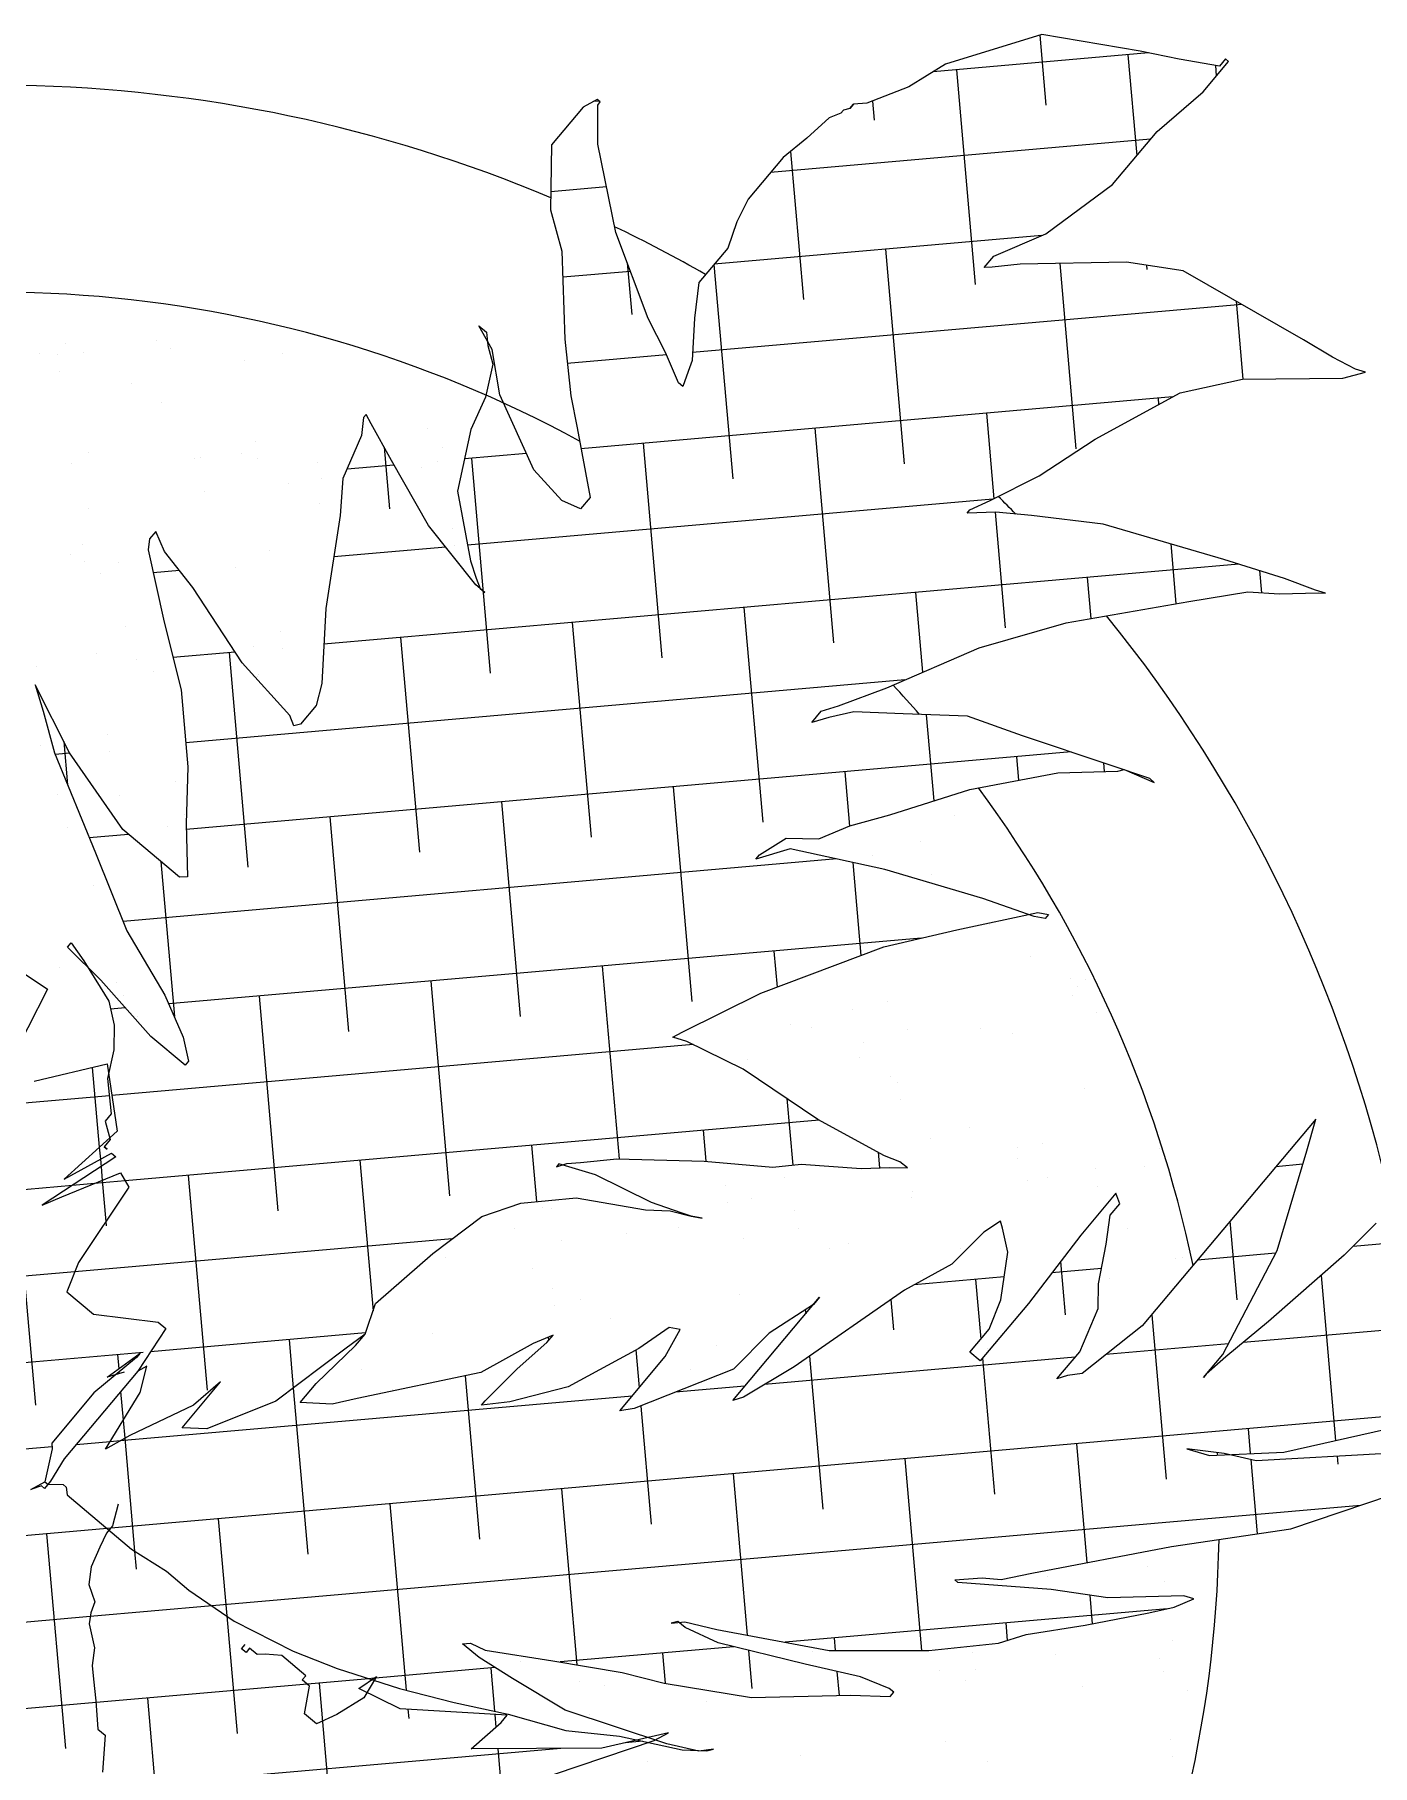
# Model space of a CAD drawing. Header units: millimetres. Extents: x 17881 to 17967.7, y 16873.1 to 16901.1.
# Drawn here: x 17964.9573 to 17965.1087, y 16880.1379 to 16880.3337 of the extents above; entities that cross this region are included whole.
import ezdxf

# ---------------------------------------------------------------- set-up
doc = ezdxf.new("R2010")
doc.units = ezdxf.units.MM
doc.layers.add('A-FURN', color=9, linetype='Continuous', lineweight=18)

msp = doc.modelspace()

# ---------------------------------------------------------------- linework, layer by layer
at = {"layer": 'A-FURN', "color": 252}
for p, q in [((17965.07126433332, 16880.33367910984), (17965.0603741086, 16880.33033219764)), ((17965.07103703899, 16880.33360925506), (17965.07172950592, 16880.32569432181)), ((17965.08238578727, 16880.33179779382), (17965.07126433332, 16880.33367910984)), ((17965.0833388691, 16880.33160363118), (17965.05897023199, 16880.32947165169)), ((17965.08682279762, 16880.33089388232), (17965.08238578727, 16880.33179779382)), ((17965.0603741086, 16880.33033219764), (17965.05621381423, 16880.32778202734)), ((17965.06159172337, 16880.32970100247), (17965.0637161446, 16880.3054187567)), ((17965.08101751998, 16880.33140053945), (17965.0820146016, 16880.32000384446)), ((17965.09135896224, 16880.33010813921), (17965.08682279762, 16880.33089388232)), ((17965.08951632741, 16880.32722418161), (17965.0923918038, 16880.330651066)), ((17965.09091104579, 16880.33018572618), (17965.0910139923, 16880.32900904218)), ((17965.09205304282, 16880.33093531824), (17965.09135896224, 16880.33010813921)), ((17965.0923918038, 16880.330651066), (17965.09205304282, 16880.33093531824)), ((17965.05621381423, 16880.32778202734), (17965.05147515213, 16880.32591852985)), ((17965.02095714209, 16880.32635496748), (17965.01935830256, 16880.32548149309)), ((17965.0211827349, 16880.32616567408), (17965.02050156891, 16880.32610607977)), ((17965.02129590316, 16880.32607071535), (17965.02095714209, 16880.32635496748)), ((17965.02099844001, 16880.32571620998), (17965.02129590316, 16880.32607071535)), ((17965.02101899086, 16880.32126886543), (17965.02099844001, 16880.32571620998)), ((17965.04993416904, 16880.32580198135), (17965.04953755158, 16880.32532930754)), ((17965.04993416904, 16880.32580198135), (17965.04953755158, 16880.32532930754)), ((17965.04953755158, 16880.32532930754), (17965.04993416904, 16880.32580198135)), ((17965.05147515213, 16880.32591852985), (17965.04993416904, 16880.32580198135)), ((17965.05211344287, 16880.32616954019), (17965.05230370931, 16880.32399478482)), ((17965.08430663296, 16880.32273540114), (17965.08951632741, 16880.32722418161)), ((17965.01935830256, 16880.32548149309), (17965.01578874571, 16880.32122742957)), ((17965.04720333367, 16880.32426741151), (17965.04468317679, 16880.32195195827)), ((17965.04850471008, 16880.32478638069), (17965.04720333367, 16880.32426741151)), ((17965.04880217317, 16880.32514088611), (17965.04850471008, 16880.32478638069)), ((17965.04953755158, 16880.32532930754), (17965.04880217317, 16880.32514088611)), ((17965.08355107298, 16880.3218349532), (17965.04056330336, 16880.31807401069)), ((17965.04468317679, 16880.32195195827), (17965.04199363925, 16880.3197786312)), ((17965.07924976073, 16880.31670881123), (17965.08430663296, 16880.32273540114)), ((17965.01578874571, 16880.32122742957), (17965.01567702525, 16880.31387054985)), ((17965.0230513607, 16880.31130742074), (17965.02101899086, 16880.32126886543)), ((17965.04199363925, 16880.3197786312), (17965.03802746499, 16880.31505189392)), ((17965.04282645425, 16880.32045160168), (17965.04429034799, 16880.30371921972)), ((17965.022002129, 16880.31645011835), (17965.01570783565, 16880.31589943904)), ((17965.07170584842, 16880.31115813479), (17965.07924976073, 16880.31670881123)), ((17965.01567702525, 16880.31387054985), (17965.01694109602, 16880.30918524853)), ((17965.03802746499, 16880.31505189392), (17965.03675082807, 16880.31249848397)), ((17965.03675082807, 16880.31249848397), (17965.03571379776, 16880.30954265339)), ((17965.02672386799, 16880.30158069305), (17965.0230513607, 16880.31130742074)), ((17965.07127744636, 16880.3109739066), (17965.03419228827, 16880.30772937568)), ((17965.06583519038, 16880.3086335421), (17965.07170584842, 16880.31115813479)), ((17965.01694109602, 16880.30918524853), (17965.0172631023, 16880.29924938136)), ((17965.03571379776, 16880.30954265339), (17965.03244170396, 16880.30564309523)), ((17965.05357836204, 16880.30942543736), (17965.05570278328, 16880.2851431916)), ((17965.06474449248, 16880.30733368932), (17965.06583519038, 16880.3086335421)), ((17965.02471536912, 16880.30690025269), (17965.01703692052, 16880.30622847548)), ((17965.02435376812, 16880.30785796202), (17965.02486455137, 16880.30201968274)), ((17965.03415604075, 16880.30768617726), (17965.03627698666, 16880.28344365461)), ((17965.06564925142, 16880.30737998478), (17965.06474449248, 16880.30733368932)), ((17965.06883037198, 16880.30773125034), (17965.06564925142, 16880.30737998478)), ((17965.08083184546, 16880.30793067067), (17965.06883037198, 16880.30773125034)), ((17965.07329458124, 16880.30780542907), (17965.07512857989, 16880.28684272858)), ((17965.08724775423, 16880.30697722394), (17965.08083184546, 16880.30793067067)), ((17965.08310036131, 16880.30759355412), (17965.08314194121, 16880.30711829369)), ((17965.10088916878, 16880.29915542959), (17965.08724775423, 16880.30697722394)), ((17965.03244170396, 16880.30564309523), (17965.03195411319, 16880.30162212897)), ((17965.09389552116, 16880.30316548832), (17965.03172947017, 16880.2977266636)), ((17965.09324223852, 16880.30354007135), (17965.09401627773, 16880.29469276264)), ((17965.009062415, 16880.29807579633), (17965.00755454881, 16880.30075061455)), ((17965.00755454881, 16880.30075061455), (17965.00840145141, 16880.30003998413)), ((17965.02868201939, 16880.29772257071), (17965.02672386799, 16880.30158069305)), ((17965.03195411319, 16880.30162212897), (17965.03167720095, 16880.296820279)), ((17964.9607903098, 16880.29872169596), (17964.9607903098, 16880.29872169596)), ((17964.97109574363, 16880.29910343637), (17964.97109574363, 16880.29910343637)), ((17964.97263502552, 16880.2982045445), (17964.97263502552, 16880.2982045445)), ((17965.00840145141, 16880.30003998413), (17965.00855427348, 16880.29850217463)), ((17965.00855427348, 16880.29850217463), (17965.00911608274, 16880.29641981849)), ((17965.0172631023, 16880.29924938136), (17965.01794461668, 16880.29283784907)), ((17965.10416525497, 16880.29721195976), (17965.10088916878, 16880.29915542959)), ((17964.95785457829, 16880.29757344867), (17964.95785457829, 16880.29757344867)), ((17964.95985764886, 16880.29750696092), (17964.95985764886, 16880.29750696092)), ((17964.96279624827, 16880.2976851223), (17964.96279624827, 16880.2976851223)), ((17964.98101877315, 16880.29680451235), (17964.98101877315, 16880.29680451235)), ((17964.98529796173, 16880.29765166876), (17964.98529796173, 16880.29765166876)), ((17965.00911608274, 16880.29641981849), (17965.00828973095, 16880.2926831043)), ((17965.00992986844, 16880.29291782136), (17965.009062415, 16880.29807579633)), ((17965.02878898919, 16880.29746940485), (17965.01755676046, 16880.29648671217)), ((17965.03013202912, 16880.29429082671), (17965.02868201939, 16880.29772257071)), ((17965.03167720095, 16880.296820279), (17965.03122272713, 16880.2955906794)), ((17965.10676381914, 16880.29583699445), (17965.10416525497, 16880.29721195976)), ((17964.96011217494, 16880.29557364344), (17964.96011217494, 16880.29557364344)), ((17965.03064017064, 16880.29386444842), (17965.03013202912, 16880.29429082671)), ((17965.03122272713, 16880.2955906794), (17965.03064017064, 16880.29386444842)), ((17965.08691278927, 16880.29316251651), (17965.09396911082, 16880.29469222659)), ((17965.09396911082, 16880.29469222659), (17965.10533436017, 16880.29482139378)), ((17965.10533436017, 16880.29482139378), (17965.10790818484, 16880.29548086923)), ((17965.10790818484, 16880.29548086923), (17965.10676381914, 16880.29583699445)), ((17964.96819057995, 16880.294248554), (17964.96819057995, 16880.294248554)), ((17965.00828973095, 16880.2926831043), (17965.00665777453, 16880.2890182632)), ((17965.01378831474, 16880.28444465094), (17965.00992986844, 16880.29291782136)), ((17965.01794461668, 16880.29283784907), (17965.01865924812, 16880.28921768354)), ((17965.08605150678, 16880.29269198257), (17965.01910398552, 16880.28683483341)), ((17965.07731975221, 16880.2879216697), (17965.08691278927, 16880.29316251651)), ((17965.08441659395, 16880.29254894623), (17965.08447922942, 16880.29183301947)), ((17964.97164426793, 16880.29204831211), (17964.97164426793, 16880.29204831211)), ((17964.99450347909, 16880.29035665238), (17964.99425968375, 16880.28834616912)), ((17964.99480094221, 16880.29071115758), (17964.99450347909, 16880.29035665238)), ((17964.99535038159, 16880.28964602184), (17964.99480094221, 16880.29071115758)), ((17965.06499079733, 16880.29084940924), (17965.06583636086, 16880.28118457394)), ((17964.99764729403, 16880.28550364732), (17964.99535038159, 16880.28964602184)), ((17965.00168270845, 16880.2891451754), (17965.00168270845, 16880.2891451754)), ((17965.00665777453, 16880.2890182632), (17965.00513315368, 16880.28204146627)), ((17965.01865924812, 16880.28921768354), (17965.02012980865, 16880.28133859493)), ((17965.04556500072, 16880.28914987226), (17965.04768942195, 16880.26486762649)), ((17964.98222013623, 16880.28767925385), (17964.98222013623, 16880.28767925385)), ((17964.99425968375, 16880.28834616912), (17964.99217325346, 16880.28345172836)), ((17964.99681674088, 16880.28700151121), (17964.99742539343, 16880.28004458065)), ((17965.00338126051, 16880.28697680528), (17965.00338126051, 16880.28697680528)), ((17965.02613920411, 16880.28745033528), (17965.02826362534, 16880.26316808951)), ((17965.07096569215, 16880.28378901444), (17965.07731975221, 16880.2879216697)), ((17964.96148661574, 16880.28513372905), (17964.96148661574, 16880.28513372905)), ((17964.9633508202, 16880.28637565737), (17964.9633508202, 16880.28637565737)), ((17964.97531765305, 16880.28571325038), (17964.97531765305, 16880.28571325038)), ((17964.97601375641, 16880.28582278163), (17964.97601375641, 16880.28582278163)), ((17964.98065674891, 16880.28630672849), (17964.98065674891, 16880.28630672849)), ((17964.9824746623, 16880.28574593637), (17964.9824746623, 16880.28574593637)), ((17964.98926113583, 16880.28524438856), (17964.98926113583, 16880.28524438856)), ((17964.99794493046, 16880.28498365596), (17964.99262799639, 16880.2845184845)), ((17965.00186105977, 16880.27814190811), (17964.99764729403, 16880.28550364732)), ((17965.00110585154, 16880.2847272371), (17965.00110585154, 16880.2847272371)), ((17965.00285546107, 16880.28542567929), (17965.00285546107, 16880.28542567929)), ((17965.01294525532, 16880.28629601433), (17965.00592874238, 16880.28568214899)), ((17965.0067134075, 16880.2857507983), (17965.00883782873, 16880.26146855253)), ((17964.9860510806, 16880.28287016019), (17964.9860510806, 16880.28287016019)), ((17964.989731571, 16880.28352374198), (17964.989731571, 16880.28352374198)), ((17964.99217325346, 16880.28345172836), (17964.99185504323, 16880.27928863593)), ((17965.01694868814, 16880.28098732933), (17965.01378831474, 16880.28444465094)), ((17965.06543379526, 16880.28098016948), (17965.07096569215, 16880.28378901444)), ((17964.97649040567, 16880.28199375427), (17964.97649040567, 16880.28199375427)), ((17964.98950476857, 16880.2806699183), (17964.98950476857, 16880.2806699183)), ((17965.00513315368, 16880.28204146627), (17965.00660371421, 16880.27416237766)), ((17965.06572112214, 16880.28112606097), (17965.00627470436, 16880.27592517333)), ((17965.0190391107, 16880.2800387422), (17965.01694868814, 16880.28098732933)), ((17965.02012980865, 16880.28133859493), (17965.0190391107, 16880.2800387422)), ((17965.06309957728, 16880.27991827351), (17965.06543379526, 16880.28098016948)), ((17964.9633665156, 16880.28009181696), (17964.9633665156, 16880.28009181696)), ((17964.99185504323, 16880.27928863593), (17964.99023944892, 16880.26876354649)), ((17965.06280211424, 16880.27956376814), (17965.06309957728, 16880.27991827351)), ((17965.06605346092, 16880.27965473918), (17965.06280211424, 16880.27956376814)), ((17965.06597040736, 16880.27965241539), (17965.06711521856, 16880.26656716348)), ((17965.07008148402, 16880.27929537437), (17965.06605346092, 16880.27965473918)), ((17965.07820775646, 16880.27831635012), (17965.07008148402, 16880.27929537437)), ((17964.97098773022, 16880.27746691458), (17964.97029364969, 16880.27663973561)), ((17964.97198745488, 16880.27521847477), (17964.97098773022, 16880.27746691458)), ((17965.00720682138, 16880.27144126413), (17965.00186105977, 16880.27814190811)), ((17965.00458262359, 16880.27785154678), (17965.00458262359, 16880.27785154678)), ((17965.09186991812, 16880.27430314289), (17965.07820775646, 16880.27831635012)), ((17964.96132688916, 16880.27488062977), (17964.96132688916, 16880.27488062977)), ((17964.96268797882, 16880.27600847055), (17964.96268797882, 16880.27600847055)), ((17964.97029364969, 16880.27663973561), (17964.97010771073, 16880.27538617829)), ((17964.97010771073, 16880.27538617829), (17964.97191703234, 16880.26722283756)), ((17964.97518912625, 16880.27112239572), (17964.97198745488, 16880.27521847477)), ((17964.9838491031, 16880.27530602198), (17964.9838491031, 16880.27530602198)), ((17965.00380214705, 16880.27570885259), (17964.99113544193, 16880.27460065949)), ((17965.00483714966, 16880.2759182293), (17965.00483714966, 16880.2759182293)), ((17965.0858584022, 16880.27606900248), (17965.08644884065, 16880.26932026015)), ((17964.96294250489, 16880.27407515307), (17964.96294250489, 16880.27407515307)), ((17964.9667295511, 16880.2739938945), (17964.9667295511, 16880.2739938945)), ((17964.9736650751, 16880.27307220045), (17964.97067849317, 16880.27281090838)), ((17964.97997693051, 16880.27341550142), (17964.97997693051, 16880.27341550142)), ((17965.09356699237, 16880.27377501552), (17964.99001619285, 16880.26471549447)), ((17965.00660371421, 16880.27416237766), (17965.00726467789, 16880.27219818998)), ((17965.09873611207, 16880.27216639198), (17965.09186991812, 16880.27430314289)), ((17965.09591013882, 16880.2730458313), (17965.09612856746, 16880.27054918061)), ((17964.96478057712, 16880.27268038787), (17964.96478057712, 16880.27268038787)), ((17964.98075793606, 16880.26262364773), (17964.97518912625, 16880.27112239572)), ((17965.00822310447, 16880.2705885076), (17965.00720682138, 16880.27144126413)), ((17965.00726467789, 16880.27219818998), (17965.00771496295, 16880.27101488589)), ((17965.00771496295, 16880.27101488589), (17965.00822310447, 16880.2705885076)), ((17965.07640323263, 16880.27227338112), (17965.0768100631, 16880.26762328757)), ((17965.10223943525, 16880.27083772198), (17965.09873611207, 16880.27216639198)), ((17965.10338380089, 16880.27048159692), (17965.10223943525, 16880.27083772198)), ((17965.0375516394, 16880.26887430716), (17965.03967606063, 16880.24459206139)), ((17965.05697743601, 16880.27057384414), (17965.05776664797, 16880.26155311027)), ((17965.07401833747, 16880.26713178523), (17965.08790374379, 16880.26957640578)), ((17965.08790374379, 16880.26957640578), (17965.09456344798, 16880.27063344214)), ((17965.09456344798, 16880.27063344214), (17965.09815355574, 16880.27044016106)), ((17965.09815355574, 16880.27044016106), (17965.10257819633, 16880.27055346985)), ((17965.10257819633, 16880.27055346985), (17965.10338380089, 16880.27048159692)), ((17964.97191703234, 16880.26722283756), (17964.97385443657, 16880.25955612815)), ((17964.99023944892, 16880.26876354649), (17964.98977240901, 16880.26029523557)), ((17965.01812584279, 16880.26717477017), (17965.02025026402, 16880.24289252441)), ((17965.06416095446, 16880.26432779988), (17965.07401833747, 16880.26713178523)), ((17964.96758842502, 16880.26670163097), (17964.96758842502, 16880.26670163097)), ((17964.98505046618, 16880.26618076348), (17964.98505046618, 16880.26618076348)), ((17964.99870004618, 16880.26547523319), (17965.0008244674, 16880.24119298743)), ((17964.96431694569, 16880.26363523868), (17964.96431694569, 16880.26363523868)), ((17964.96876117764, 16880.26298213486), (17964.96876117764, 16880.26298213486)), ((17964.9799635406, 16880.26383600136), (17964.97292843465, 16880.26322050934)), ((17964.97927424956, 16880.26377569621), (17964.98139867079, 16880.23949345044)), ((17964.98200234297, 16880.26451212257), (17964.98200234297, 16880.26451212257)), ((17964.98530499225, 16880.264247446), (17964.98530499225, 16880.264247446)), ((17965.0537210148, 16880.25979758349), (17965.06416095446, 16880.26432779988)), ((17964.95744534578, 16880.26216500737), (17964.95744534578, 16880.26216500737)), ((17964.9706927252, 16880.26158661429), (17964.9706927252, 16880.26158661429)), ((17964.98616155418, 16880.2566799296), (17964.98075793606, 16880.26262364773)), ((17964.98253744091, 16880.26106946283), (17964.98253744091, 16880.26106946283)), ((17964.98264107778, 16880.26130199407), (17964.98264107778, 16880.26130199407)), ((17964.95731679843, 16880.26014245088), (17964.95825866669, 16880.25713708512)), ((17964.96123310117, 16880.25242620635), (17964.95731679843, 16880.26014245088)), ((17964.97385443657, 16880.25955612815), (17964.97463091667, 16880.25084986058)), ((17965.05575343594, 16880.26067951459), (17964.97438911483, 16880.25356105888)), ((17964.98977240901, 16880.26029523557), (17964.98913199628, 16880.25781207871)), ((17965.04824697424, 16880.25774566452), (17965.0537210148, 16880.25979758349)), ((17964.95825866669, 16880.25713708512), (17964.95952273761, 16880.25245178387)), ((17964.98913199628, 16880.25781207871), (17964.98734721775, 16880.25568504694)), ((17965.04521867579, 16880.25585658953), (17965.0463093738, 16880.25715644221)), ((17965.0463093738, 16880.25715644221), (17965.04824697424, 16880.25774566452)), ((17965.04999863583, 16880.25708132952), (17965.0471562764, 16880.25644581179)), ((17965.055567642, 16880.2568385132), (17965.04999863583, 16880.25708132952)), ((17964.98661183935, 16880.25549662541), (17964.98616155418, 16880.2566799296)), ((17964.98734721775, 16880.25568504694), (17964.98661183935, 16880.25549662541)), ((17965.0471562764, 16880.25644581179), (17965.04521867579, 16880.25585658953)), ((17965.06284701185, 16880.25657011937), (17965.055567642, 16880.2568385132)), ((17965.058187573, 16880.2567419151), (17965.05904027131, 16880.24699552873)), ((17965.06907698166, 16880.25436311543), (17965.06284701185, 16880.25657011937)), ((17964.95791688633, 16880.25331246364), (17964.95791688633, 16880.25331246364)), ((17964.9605801622, 16880.25371268421), (17964.96100873224, 16880.24881410622)), ((17964.96551830877, 16880.25450998018), (17964.96551830877, 16880.25450998018)), ((17965.07900858338, 16880.25106377828), (17965.06907698166, 16880.25436311543)), ((17964.95952273761, 16880.25245178387), (17964.96415367148, 16880.24111537369)), ((17964.96124365634, 16880.25241098029), (17964.95959821275, 16880.25226702262)), ((17964.96723982643, 16880.24376137464), (17964.96123310117, 16880.25242620635)), ((17964.96577283484, 16880.25257666269), (17964.96577283484, 16880.25257666269)), ((17965.0745695112, 16880.25253846445), (17964.97442548789, 16880.24377699769)), ((17965.0683898713, 16880.25199781602), (17965.06862217993, 16880.24934251626)), ((17965.07823638918, 16880.25132030579), (17965.07832413043, 16880.2503174187)), ((17964.9732532356, 16880.2492405757), (17964.9732532356, 16880.2492405757)), ((17964.97463091667, 16880.25084986058), (17964.97440767207, 16880.24439203276)), ((17965.04896407469, 16880.25029827904), (17965.04950240794, 16880.24414510179)), ((17965.06311535044, 16880.2482902301), (17965.0730842577, 16880.25019516345)), ((17965.0730842577, 16880.25019516345), (17965.07985548598, 16880.25035314786)), ((17965.08348689165, 16880.24952110939), (17965.07900858338, 16880.25106377828)), ((17965.07985548598, 16880.25035314786), (17965.08059086442, 16880.25054156945)), ((17965.08059086442, 16880.25054156945), (17965.08399503316, 16880.24909473109)), ((17965.08399503316, 16880.24909473109), (17965.08348689165, 16880.24952110939)), ((17964.959859197, 16880.24769001156), (17964.959859197, 16880.24769001156)), ((17964.96692936732, 16880.24757088002), (17964.96692936732, 16880.24757088002)), ((17965.02953827808, 16880.24859874205), (17965.03166269931, 16880.22431649629)), ((17965.05406357189, 16880.24541437181), (17965.06311535044, 16880.2482902301)), ((17964.97427311495, 16880.24550050316), (17964.97427311495, 16880.24550050316)), ((17965.01011248146, 16880.24689920507), (17965.01223690269, 16880.2226169593)), ((17965.04955214672, 16880.2441656741), (17965.05406357189, 16880.24541437181)), ((17965.06142623449, 16880.24539085944), (17965.06142623449, 16880.24539085944)), ((17964.96103194961, 16880.24397051545), (17964.96103194961, 16880.24397051545)), ((17964.973676286, 16880.23836058329), (17964.96723982643, 16880.24376137464)), ((17964.97232369901, 16880.24413431173), (17964.97232369901, 16880.24413431173)), ((17964.97440767207, 16880.24439203276), (17964.97458104494, 16880.23840687876)), ((17964.99068668485, 16880.24519966809), (17964.99281110608, 16880.22091742232)), ((17965.0460157067, 16880.24270297734), (17965.04955214672, 16880.2441656741)), ((17964.96790144165, 16880.24320621761), (17964.96345835229, 16880.24281749766)), ((17965.04277672974, 16880.24159478584), (17965.03890152871, 16880.24041634127)), ((17965.03929814613, 16880.24088901503), (17965.04232644457, 16880.24277809003)), ((17965.04232644457, 16880.24277809003), (17965.0460157067, 16880.24270297734)), ((17965.0535015663, 16880.23924079623), (17965.04277672974, 16880.24159478584)), ((17965.05759019058, 16880.24240609222), (17965.05759019058, 16880.24240609222)), ((17964.96415367148, 16880.24111537369), (17964.96771465478, 16880.23228769797)), ((17965.04807050194, 16880.24043285814), (17964.9672802345, 16880.23336462561)), ((17964.97155479961, 16880.24014070872), (17964.97308903172, 16880.22260435554)), ((17965.03890152871, 16880.24041634127), (17965.03929814613, 16880.24088901503)), ((17965.049861581, 16880.24003973499), (17965.05078249778, 16880.22951360807)), ((17965.0520987515, 16880.24079315327), (17965.0520987515, 16880.24079315327)), ((17964.97458104494, 16880.23840687876), (17964.973676286, 16880.23836058329)), ((17965.06460646177, 16880.23596379688), (17965.0535015663, 16880.23924079623)), ((17965.05876294319, 16880.23868659611), (17965.05876294319, 16880.23868659611)), ((17964.96396903028, 16880.23741168857), (17964.96396903028, 16880.23741168857)), ((17965.07039851629, 16880.23392287661), (17965.06460646177, 16880.23596379688)), ((17965.06163183102, 16880.23241874399), (17965.07079513367, 16880.23439555032)), ((17965.07164203626, 16880.2336849199), (17965.07039851629, 16880.23392287661)), ((17965.07079513367, 16880.23439555032), (17965.07203865372, 16880.23415759372)), ((17965.07203865372, 16880.23415759372), (17965.07164203626, 16880.2336849199)), ((17964.96771465478, 16880.23228769797), (17964.97202757485, 16880.2250441271)), ((17965.05337328742, 16880.23048823313), (17965.06163183102, 16880.23241874399)), ((17965.06538940859, 16880.23298357923), (17965.06538940859, 16880.23298357923)), ((17964.9609970942, 16880.23047373566), (17964.96139371157, 16880.23094640936)), ((17964.96476476348, 16880.22670820425), (17964.9609970942, 16880.23047373566)), ((17964.96139371157, 16880.23094640936), (17964.96286027983, 16880.22891034864)), ((17965.05762099894, 16880.23148117493), (17964.9724682312, 16880.22403127309)), ((17965.03945476426, 16880.22525224593), (17965.05337328742, 16880.23048823313)), ((17965.04095071337, 16880.23002271393), (17965.04130711041, 16880.2259490771)), ((17964.95539497097, 16880.2279251852), (17964.95874128338, 16880.22572142096)), ((17964.96006567652, 16880.22820295579), (17964.96006567652, 16880.22820295579)), ((17964.96286027983, 16880.22891034864), (17964.96470690714, 16880.22595127837)), ((17965.02152491675, 16880.22832317695), (17965.02343381848, 16880.20650433039)), ((17965.06995925216, 16880.22941475946), (17965.06995925216, 16880.22941475946)), ((17964.96470690714, 16880.22595127837), (17964.96566533372, 16880.22434159598)), ((17964.97040798821, 16880.22036206559), (17964.96476476348, 16880.22670820425)), ((17964.96654388692, 16880.22648888375), (17964.96654388692, 16880.22648888375)), ((17965.00209912014, 16880.22662363996), (17965.00422354137, 16880.2023413942)), ((17965.07450041563, 16880.22686993518), (17965.07450041563, 16880.22686993518)), ((17965.07535358384, 16880.22597819117), (17965.07535358384, 16880.22597819117)), ((17965.07622601795, 16880.22682639783), (17965.07622601795, 16880.22682639783)), ((17964.95874128338, 16880.22572142096), (17964.95428751828, 16880.21697371747)), ((17964.96566533372, 16880.22434159598), (17964.96626844096, 16880.22162048241)), ((17964.96734776117, 16880.22502992571), (17964.96734776117, 16880.22502992571)), ((17964.97202757485, 16880.2250441271), (17964.97409725029, 16880.22028695285)), ((17964.98267332353, 16880.22492410298), (17964.98479774476, 16880.20064185722)), ((17965.03055580778, 16880.22083857815), (17965.03945476426, 16880.22525224593)), ((17965.05376689514, 16880.22432441039), (17965.05376689514, 16880.22432441039)), ((17965.0747549417, 16880.22493661771), (17965.0747549417, 16880.22493661771)), ((17964.96752942167, 16880.22359918325), (17964.96586221082, 16880.2234533212)), ((17964.96891369618, 16880.2225661456), (17964.96891369618, 16880.2225661456)), ((17965.04986096255, 16880.22339447281), (17965.04986096255, 16880.22339447281)), ((17965.07739877057, 16880.22310690172), (17965.07739877057, 16880.22310690172)), ((17964.96626844096, 16880.22162048241), (17964.96623532406, 16880.2188291157)), ((17964.97430374005, 16880.21709316556), (17964.97040798821, 16880.22036206559)), ((17964.97409725029, 16880.22028695285), (17964.97470035742, 16880.21756583927)), ((17965.02952296628, 16880.22029565131), (17965.03055580778, 16880.22083857815)), ((17965.03110524727, 16880.21977344242), (17965.02952296628, 16880.22029565131)), ((17965.04285782386, 16880.22173308517), (17965.04285782386, 16880.22173308517)), ((17965.04523506071, 16880.22142522903), (17965.04523506071, 16880.22142522903)), ((17965.05610520327, 16880.2211546921), (17965.05610520327, 16880.2211546921)), ((17965.0642748805, 16880.22120496441), (17965.0642748805, 16880.22120496441)), ((17965.06794991899, 16880.22063754064), (17965.06794991899, 16880.22063754064)), ((17964.96623532406, 16880.2188291157), (17964.96553705484, 16880.21558903288)), ((17965.03179699725, 16880.21943462413), (17964.96601473913, 16880.21367942228)), ((17965.03744674123, 16880.21666738646), (17965.03110524727, 16880.21977344242)), ((17965.0506293924, 16880.21798866074), (17965.0506293924, 16880.21798866074)), ((17965.05103371516, 16880.2196749767), (17965.05103371516, 16880.2196749767)), ((17964.95722484343, 16880.21531449992), (17964.96548338715, 16880.21724501068)), ((17964.96380499547, 16880.21685267131), (17964.96459511916, 16880.20782151624)), ((17964.96548338715, 16880.21724501068), (17964.9666151867, 16880.2096501743)), ((17964.97470035742, 16880.21756583927), (17964.97430374005, 16880.21709316556)), ((17965.04593232549, 16880.21095676543), (17965.03744674123, 16880.21666738646)), ((17965.0379098251, 16880.21777303939), (17965.0379098251, 16880.21777303939)), ((17964.96553705484, 16880.21558903288), (17964.96595422306, 16880.21161436204)), ((17965.05408308037, 16880.21578841884), (17965.05408308037, 16880.21578841884)), ((17965.05496825821, 16880.21519915188), (17965.05496825821, 16880.21519915188)), ((17965.07612938251, 16880.21449670331), (17965.07612938251, 16880.21449670331)), ((17964.96574000408, 16880.21365538608), (17964.90611969552, 16880.20843928496)), ((17965.04241146643, 16880.21332623007), (17965.04306855617, 16880.20581565997)), ((17965.05522278429, 16880.2132658344), (17965.05522278429, 16880.2132658344)), ((17964.96595422306, 16880.21161436204), (17964.96526014258, 16880.21078718302)), ((17964.96526014258, 16880.21078718302), (17964.96582195185, 16880.20870482688)), ((17965.04604730709, 16880.21089412127), (17964.96750785113, 16880.20402280924)), ((17965.05345948301, 16880.20685582693), (17965.04593232549, 16880.21095676543)), ((17965.10226280046, 16880.21101175941), (17965.08263023728, 16880.18761441042)), ((17965.10126706802, 16880.20741717138), (17965.10226280046, 16880.21101175941)), ((17964.9666151867, 16880.2096501743), (17964.96061225751, 16880.20421604642)), ((17964.96582195185, 16880.20870482688), (17964.96512787132, 16880.20787764791)), ((17965.03293735204, 16880.20974714883), (17965.03324365161, 16880.20624612879)), ((17965.05866571367, 16880.20880865351), (17965.05866571367, 16880.20880865351)), ((17965.06309556136, 16880.21004683523), (17965.06309556136, 16880.21004683523)), ((17965.07132864988, 16880.20825577777), (17965.07132864988, 16880.20825577777)), ((17964.96648291543, 16880.20674063919), (17964.95813339849, 16880.20126183574)), ((17964.96061225751, 16880.20421604642), (17964.96597477391, 16880.20716701749)), ((17964.96459511916, 16880.20782151616), (17964.96471312216, 16880.20647273564)), ((17964.96471312216, 16880.20647273572), (17964.96478704122, 16880.20562783697)), ((17964.96512787132, 16880.20787764791), (17964.96546663235, 16880.20759339573)), ((17964.96546663235, 16880.20759339573), (17964.96512787132, 16880.20787764791)), ((17964.96597477391, 16880.20716701749), (17964.96648291543, 16880.20674063919)), ((17964.99408575882, 16880.20634807486), (17964.99557574072, 16880.18931750384)), ((17965.01351155543, 16880.20804761184), (17965.0140693387, 16880.20167211993)), ((17965.01906627182, 16880.20611381996), (17965.02315215143, 16880.206511381)), ((17965.02315215143, 16880.206511381), (17965.03304664382, 16880.20626370507)), ((17965.03304664382, 16880.20626370507), (17965.04083415524, 16880.205568933)), ((17965.05273002688, 16880.20725324849), (17965.05288368325, 16880.20549694813)), ((17965.05521114455, 16880.20619149187), (17965.05345948301, 16880.20685582693)), ((17965.05605804708, 16880.2054808615), (17965.05521114455, 16880.20619149187)), ((17965.06848989304, 16880.20661026693), (17965.06848989304, 16880.20661026693)), ((17965.06849678992, 16880.20781477842), (17965.06849678992, 16880.20781477842)), ((17965.0845760293, 16880.2076773847), (17965.0845760293, 16880.2076773847)), ((17965.09788325381, 16880.19616073357), (17965.10126706802, 16880.20741717138)), ((17964.96036846205, 16880.20220556325), (17964.96697449858, 16880.20491857758)), ((17964.96478704122, 16880.20562783692), (17964.96492281146, 16880.20407597604)), ((17964.96697449858, 16880.20491857758), (17964.96793292521, 16880.20330889514)), ((17964.97465996221, 16880.20464853788), (17964.97678438343, 16880.18036629211)), ((17965.01632306676, 16880.20559647064), (17965.01752528881, 16880.20599727142)), ((17965.01662052982, 16880.20595097589), (17965.01632306676, 16880.20559647064)), ((17965.02076007701, 16880.20469255913), (17965.01662052982, 16880.20595097589)), ((17965.01752528881, 16880.20599727142), (17965.01906627182, 16880.20611381996)), ((17965.02710157098, 16880.20158650307), (17965.02076007701, 16880.20469255913)), ((17965.04083415524, 16880.205568933), (17965.04401527574, 16880.20592019861)), ((17965.04213173452, 16880.2043828534), (17965.04213173452, 16880.2043828534)), ((17965.04401527574, 16880.20592019861), (17965.05082780193, 16880.20543942564)), ((17965.05082780193, 16880.20543942564), (17965.05407914868, 16880.20553039662)), ((17965.05407914868, 16880.20553039662), (17965.05605804708, 16880.2054808615)), ((17965.07194358102, 16880.20441002504), (17965.07194358102, 16880.20441002504)), ((17965.07733074557, 16880.20537144481), (17965.07733074557, 16880.20537144481)), ((17965.08291070788, 16880.20562527001), (17965.08291070788, 16880.20562527001)), ((17965.1008103959, 16880.20589802731), (17965.09774701477, 16880.20563001619)), ((17964.96154616015, 16880.20350122886), (17964.90111760542, 16880.19821441537)), ((17964.95523416559, 16880.20294900089), (17964.95735858682, 16880.17866675512)), ((17964.96405854854, 16880.20372103436), (17964.96154616024, 16880.20350122887)), ((17964.96793292521, 16880.20330889514), (17964.96223564015, 16880.19479914836)), ((17964.96750785129, 16880.20402280925), (17964.96405854826, 16880.20372103434)), ((17964.96492281145, 16880.20407597612), (17964.96533005822, 16880.19942112423)), ((17965.03543610081, 16880.20352836858), (17965.03543610081, 16880.20352836858)), ((17965.05659722509, 16880.20282592001), (17965.05659722509, 16880.20282592001)), ((17965.06966954254, 16880.20409528231), (17965.06966954254, 16880.20409528231)), ((17965.07963125972, 16880.20261566179), (17965.07566508534, 16880.19788892451)), ((17965.07758527165, 16880.20343812733), (17965.07758527165, 16880.20343812733)), ((17965.08008154485, 16880.20143235755), (17965.07963125972, 16880.20261566179)), ((17964.95813339849, 16880.20126183574), (17964.96036846205, 16880.20220556325)), ((17965.00787439545, 16880.19999949878), (17965.01231559441, 16880.2015084909)), ((17965.01231559441, 16880.2015084909), (17965.01857868111, 16880.20209285365)), ((17965.01470258032, 16880.20098284378), (17965.01470258032, 16880.20098284378)), ((17965.01576667912, 16880.20095092838), (17965.01576667912, 16880.20095092838)), ((17965.01857868111, 16880.20209285365), (17965.02640749055, 16880.2007593241)), ((17965.02640749055, 16880.2007593241), (17965.02919199353, 16880.20063791594)), ((17965.03043551355, 16880.20039995917), (17965.02710157098, 16880.20158650307)), ((17965.02919199353, 16880.20063791594), (17965.0315798792, 16880.20004383412)), ((17965.0315798792, 16880.20004383412), (17965.03043551355, 16880.20039995917)), ((17965.03569062688, 16880.2015950511), (17965.03569062688, 16880.2015950511)), ((17965.03837136991, 16880.2020573048), (17965.03837136991, 16880.2020573048)), ((17965.04330448714, 16880.20066335729), (17965.04330448714, 16880.20066335729)), ((17965.05654565247, 16880.202193345), (17965.05654565247, 16880.202193345)), ((17965.07899084689, 16880.20013250481), (17965.08008154485, 16880.20143235755)), ((17964.96533005822, 16880.19942112425), (17964.96537194814, 16880.19894232023)), ((17965.00232594003, 16880.19579497043), (17965.00787439545, 16880.19999949878)), ((17965.01162647701, 16880.19862818664), (17965.01162647701, 16880.19862818664)), ((17965.03018059707, 16880.19876141998), (17965.03018059707, 16880.19876141998)), ((17965.0315798792, 16880.20004383412), (17965.03282339932, 16880.19980587736)), ((17965.03282339932, 16880.19980587736), (17965.0315798792, 16880.20004383412)), ((17965.0437657016, 16880.1986207365), (17965.0437657016, 16880.1986207365)), ((17965.06659275605, 16880.19946041078), (17965.06469645342, 16880.19823243107)), ((17965.06680343451, 16880.19867952722), (17965.06659275605, 16880.19946041078)), ((17965.06740654169, 16880.1959584137), (17965.06680343451, 16880.19867952722)), ((17965.07856111263, 16880.1968684644), (17965.07899084689, 16880.20013250481)), ((17965.080956062, 16880.19866844142), (17965.080956062, 16880.19866844142)), ((17965.09256166867, 16880.19945031611), (17965.09333916311, 16880.19056351401)), ((17965.10911223951, 16880.19922339353), (17965.10550138469, 16880.19560808746)), ((17965.0045440435, 16880.19747581279), (17964.96180739269, 16880.19373684033)), ((17965.01693943174, 16880.19723143227), (17965.01693943174, 16880.19723143227)), ((17965.02428941322, 16880.19807531091), (17965.02428941322, 16880.19807531091)), ((17965.03753679264, 16880.19749691783), (17965.03753679264, 16880.19749691783)), ((17965.04721938957, 16880.19642049461), (17965.04721938957, 16880.19642049461)), ((17965.04938150836, 16880.19697976637), (17965.04938150836, 16880.19697976637)), ((17965.06469645342, 16880.19823243107), (17965.06108559859, 16880.194617125)), ((17965.06204444457, 16880.19642689064), (17965.06204444457, 16880.19642689064)), ((17965.07566508534, 16880.19788892451), (17965.06975712183, 16880.19016006128)), ((17965.07767690444, 16880.19237482438), (17965.07856111263, 16880.1968684644)), ((17965.11515766306, 16880.19736600712), (17965.10650068503, 16880.19660861968)), ((17964.96223564015, 16880.19479914836), (17964.96090114685, 16880.19148881247)), ((17964.99585616714, 16880.19014846334), (17965.00232594003, 16880.19579497043)), ((17965.00381554167, 16880.19532949496), (17965.00381554167, 16880.19532949496)), ((17965.06108559859, 16880.194617125), (17965.05572308207, 16880.19166615402)), ((17965.06663385765, 16880.19056572167), (17965.06740654169, 16880.1959584137)), ((17965.07338477565, 16880.19490579814), (17965.0739133665, 16880.18886397703)), ((17965.08635039369, 16880.19523187312), (17965.08635039369, 16880.19523187312)), ((17965.0871365397, 16880.19533134611), (17965.0871365397, 16880.19533134611)), ((17965.09771639451, 16880.19584009384), (17965.08888395498, 16880.19506735551)), ((17965.09175623433, 16880.18438694631), (17965.09788325381, 16880.19616073357)), ((17965.10550138469, 16880.19560808746), (17965.09690807233, 16880.18811880089)), ((17964.96180739271, 16880.19373684033), (17964.91291052958, 16880.18945891913)), ((17965.01364717846, 16880.19406777437), (17965.01364717846, 16880.19406777437)), ((17965.06700459492, 16880.19315315954), (17965.05680344768, 16880.1922606748)), ((17965.05779858817, 16880.19370066151), (17965.05779858817, 16880.19370066151)), ((17965.06377558395, 16880.19287065769), (17965.06436434683, 16880.18614106713)), ((17965.07801968168, 16880.19411685476), (17965.07240630166, 16880.19362574764)), ((17965.07895971245, 16880.19299821294), (17965.07895971245, 16880.19299821294)), ((17965.10288459033, 16880.19332748575), (17965.10451688854, 16880.17467023194)), ((17964.96090114685, 16880.19148881247), (17964.96394999615, 16880.18893054292)), ((17965.01590394339, 16880.19185758528), (17965.01590394339, 16880.19185758528)), ((17965.01904151015, 16880.19063120607), (17965.01904151015, 16880.19063120607)), ((17965.0362932128, 16880.17917397736), (17965.04610949432, 16880.19087265182)), ((17965.03706506769, 16880.19115513671), (17965.03706506769, 16880.19115513671)), ((17965.05572308207, 16880.19166615402), (17965.04325456884, 16880.18299842284)), ((17965.04610949432, 16880.19087265182), (17965.04541541389, 16880.19004547286)), ((17965.05418713633, 16880.19059841125), (17965.05448756988, 16880.18716444005)), ((17965.06529936434, 16880.18725538578), (17965.06663385765, 16880.19056572167)), ((17965.07764378755, 16880.18958345767), (17965.07767690444, 16880.19237482438)), ((17964.96394999615, 16880.18893054292), (17964.97127066385, 16880.18802339165)), ((17964.99469105432, 16880.18669600132), (17964.99585616714, 16880.19014846334)), ((17965.01615846947, 16880.1899242678), (17965.01615846947, 16880.1899242678)), ((17965.04541541389, 16880.19004547286), (17965.04039165845, 16880.18681024965)), ((17965.04449985275, 16880.1894558652), (17965.04453958741, 16880.18900169592)), ((17965.06975712183, 16880.19016006128), (17965.06430363206, 16880.18366079771)), ((17965.07555735726, 16880.18468901691), (17965.07764378755, 16880.18958345767)), ((17965.08369854499, 16880.18888757928), (17965.08532580179, 16880.17028794891)), ((17964.97211756645, 16880.18731276123), (17964.96895699674, 16880.18251415113)), ((17964.99473644942, 16880.18683051608), (17964.97039743323, 16880.18470112808)), ((17964.97127066385, 16880.18802339165), (17964.97211756645, 16880.18731276123)), ((17964.99469105432, 16880.18669600132), (17964.99239813437, 16880.18499534797)), ((17964.99360035652, 16880.18539614866), (17964.99469105432, 16880.18669600132)), ((17965.0023422717, 16880.18679929951), (17965.0023422717, 16880.18679929951)), ((17965.02249519812, 16880.18843096418), (17965.02249519812, 16880.18843096418)), ((17965.02908426551, 16880.18743800829), (17965.02565934959, 16880.18507625957)), ((17965.02865453118, 16880.18417396792), (17965.03032778547, 16880.18720005158)), ((17965.03032778547, 16880.18720005158), (17965.02908426551, 16880.18743800829)), ((17965.04039165845, 16880.18681024965), (17965.0363841861, 16880.1827222699)), ((17965.06311796844, 16880.18465568031), (17965.06529936434, 16880.18725538578)), ((17965.08263023728, 16880.18761441042), (17965.07582170342, 16880.18225215546)), ((17965.09690807233, 16880.18811880089), (17965.0920949954, 16880.18410269419)), ((17965.11353120919, 16880.18743646743), (17965.09404745873, 16880.18573186014)), ((17964.99239813437, 16880.18499534797), (17964.984556759, 16880.17909016617)), ((17964.9860723975, 16880.18607250975), (17964.98655182649, 16880.1805926113)), ((17964.98912604057, 16880.18109578972), (17964.99360035652, 16880.18539614866)), ((17965.01371573245, 16880.18563376513), (17965.00778721818, 16880.18235224647)), ((17965.01187309762, 16880.18274980754), (17965.01525671563, 16880.18575031374)), ((17965.01595079616, 16880.18657749271), (17965.01371573245, 16880.18563376513)), ((17965.01500520791, 16880.18624642377), (17965.01500520791, 16880.18624642377)), ((17965.01525671563, 16880.18575031374), (17965.01595079616, 16880.18657749271)), ((17965.01540992768, 16880.18634911779), (17965.01544290326, 16880.18597220514)), ((17965.02565934959, 16880.18507625957), (17965.01766515209, 16880.18070888732)), ((17965.02532453477, 16880.18489334429), (17965.02569595051, 16880.18064804291)), ((17965.0344025065, 16880.18537123399), (17965.0344025065, 16880.18537123399)), ((17965.06430363206, 16880.18366079771), (17965.06311796844, 16880.18465568031)), ((17965.06507989022, 16880.1850421008), (17965.06507989022, 16880.1850421008)), ((17965.07297934393, 16880.18161663778), (17965.07555735726, 16880.18468901691)), ((17965.09238021325, 16880.18558599506), (17965.07851444024, 16880.18437289711)), ((17964.96954837661, 16880.18462684525), (17964.92552645432, 16880.18077542611)), ((17964.96880417468, 16880.18405196051), (17964.9639910977, 16880.18003585375)), ((17964.96547841307, 16880.18180838025), (17964.96920079209, 16880.18452463428)), ((17964.96664660089, 16880.18437297277), (17964.96678740588, 16880.18276356432)), ((17964.96920079209, 16880.18452463428), (17964.96880417468, 16880.18405196051)), ((17964.9699898383, 16880.18305707792), (17964.96895699674, 16880.18251415113)), ((17964.9692213429, 16880.18007728967), (17964.9699898383, 16880.18305707792)), ((17965.00826224279, 16880.17913450157), (17965.01187309762, 16880.18274980754)), ((17965.02349850454, 16880.17802920955), (17965.02865453118, 16880.18417396792)), ((17965.0363841861, 16880.1827222699), (17965.02513864198, 16880.17826392656)), ((17965.03150767911, 16880.18268938056), (17965.03150767911, 16880.18268938056)), ((17965.04325456884, 16880.18299842284), (17965.0374954349, 16880.17957477809)), ((17965.075036806, 16880.18406864354), (17965.03988095848, 16880.18099290543)), ((17965.0449610203, 16880.18418469598), (17965.04647420856, 16880.16688887494)), ((17965.06455512065, 16880.18396051234), (17965.06590000517, 16880.16858841193)), ((17965.08957483843, 16880.18178724084), (17965.09175623433, 16880.18438694631)), ((17965.0920949954, 16880.18410269419), (17965.08987230159, 16880.1821417461)), ((17964.96895699674, 16880.18251415113), (17964.9606280306, 16880.17258800306)), ((17964.96741601367, 16880.18239760252), (17964.96547841307, 16880.18180838025)), ((17964.96681956603, 16880.18239597205), (17964.96683488444, 16880.18222088182)), ((17964.97396399733, 16880.17609775922), (17964.9783267892, 16880.18129717012)), ((17964.9783267892, 16880.18129717012), (17964.97524063425, 16880.17865116917)), ((17964.98734126204, 16880.17896875795), (17964.98912604057, 16880.18109578972)), ((17965.00778721818, 16880.18235224647), (17964.99377372929, 16880.17941099465)), ((17964.99431731871, 16880.18264167565), (17964.99431731871, 16880.18264167565)), ((17965.00600508996, 16880.18197820058), (17965.00762261534, 16880.16348980097)), ((17965.03765613673, 16880.18079825875), (17965.0297967448, 16880.18011065105)), ((17965.07418156609, 16880.18201743846), (17965.07297934393, 16880.18161663778)), ((17965.07582170342, 16880.18225215546), (17965.07418156609, 16880.18201743846)), ((17965.08987230159, 16880.1821417461), (17965.08957483843, 16880.18178724084)), ((17964.9639910977, 16880.18003585375), (17964.95923168846, 16880.17436376926)), ((17964.96530883627, 16880.17369457454), (17964.9692213429, 16880.18007728967)), ((17965.02488440814, 16880.17968087728), (17964.9669404326, 16880.1746114363)), ((17964.96701202096, 16880.18019620226), (17964.96729706793, 16880.17693810037)), ((17964.984556759, 16880.17909016617), (17964.97674850047, 16880.17597635112)), ((17964.98655182649, 16880.1805926113), (17964.98819681873, 16880.16179026399)), ((17964.9909313698, 16880.17877547687), (17964.98734126204, 16880.17896875795)), ((17964.99377372929, 16880.17941099465), (17964.9909313698, 16880.17877547687)), ((17964.99637178599, 16880.18018680198), (17964.99637178599, 16880.18018680198)), ((17964.99777100667, 16880.18044143375), (17964.99777100667, 16880.18044143375)), ((17965.00786562538, 16880.1786618278), (17965.00826224279, 16880.17913450157)), ((17965.01104674588, 16880.17901309341), (17965.00786562538, 16880.1786618278)), ((17965.01766515209, 16880.18070888732), (17965.01104674588, 16880.17901309341)), ((17965.0374954349, 16880.17957477809), (17965.0362932128, 16880.17917397736)), ((17965.11513119881, 16880.17778920496), (17964.96547388036, 16880.16469588619)), ((17964.96729706793, 16880.17693810037), (17964.96747437421, 16880.17491148028)), ((17964.97524063425, 16880.17865116917), (17964.96803967165, 16880.17522914439)), ((17965.02513864198, 16880.17826392656), (17965.02349850454, 16880.17802920955)), ((17965.02587885905, 16880.17855738874), (17965.02704841195, 16880.16518933796)), ((17964.96803967165, 16880.17522914439), (17964.96530883627, 16880.17369457454)), ((17964.96747437421, 16880.17491148028), (17964.9685904803, 16880.16215432939)), ((17964.97674850047, 16880.17597635112), (17964.97396399733, 16880.17609775922)), ((17965.09461381585, 16880.17599416655), (17965.09486020372, 16880.17317794037)), ((17965.09866352993, 16880.17335550623), (17965.11040065719, 16880.17599178806)), ((17964.95925912501, 16880.17393940896), (17964.94399542745, 16880.17260400846)), ((17964.95927298649, 16880.17372501177), (17964.9584466347, 16880.16998829758)), ((17964.95923168846, 16880.17436376926), (17964.95927298649, 16880.17372501177)), ((17964.96581024756, 16880.17451255792), (17964.96196028154, 16880.17417572954)), ((17964.9669404326, 16880.1746114363), (17964.96581024756, 16880.17451255792)), ((17965.07518801924, 16880.17429462957), (17965.07636520749, 16880.16083930631)), ((17965.08769489801, 16880.1736990128), (17965.09025216416, 16880.17296280486)), ((17965.09189230166, 16880.17319752182), (17965.08769489801, 16880.1736990128)), ((17965.09025216416, 16880.17296280486), (17965.09866352993, 16880.17335550623)), ((17965.09552370734, 16880.17236548324), (17965.09189230166, 16880.17319752182)), ((17965.1103675403, 16880.17320042135), (17965.09552370734, 16880.17236548324)), ((17964.9606280306, 16880.17258800306), (17964.95908285872, 16880.17005855071)), ((17965.05576222263, 16880.17259509259), (17965.05766002968, 16880.15090305872)), ((17965.09491916607, 16880.17250399755), (17965.09565478189, 16880.16409587034)), ((17965.1046735011, 16880.17288014219), (17965.1047515984, 16880.17198748589)), ((17964.95684779518, 16880.16911482309), (17964.9584466347, 16880.16998829758)), ((17964.95805001722, 16880.16951562387), (17964.95684779518, 16880.16911482309)), ((17964.9583887783, 16880.16923137175), (17964.95805001722, 16880.16951562387)), ((17964.95908285872, 16880.17005855071), (17964.9583887783, 16880.16923137175)), ((17964.9584466347, 16880.16998829758), (17964.95878539573, 16880.16970404541)), ((17964.95878539573, 16880.16970404541), (17964.96049575934, 16880.16967846784)), ((17964.96049575934, 16880.16967846784), (17964.96083452042, 16880.16939421572)), ((17964.96083452042, 16880.16939421572), (17964.96094604445, 16880.16849516381)), ((17965.0169106294, 16880.16919601862), (17965.01865294703, 16880.14928123695)), ((17965.03633642601, 16880.1708955556), (17965.03793305642, 16880.15264598652)), ((17964.96094604445, 16880.16849516381), (17964.96822940662, 16880.16238374204)), ((17964.96672572915, 16880.16747146389), (17964.96608531637, 16880.16498830697)), ((17965.10733060163, 16880.16731949773), (17964.97735016821, 16880.15594768332)), ((17964.99748483278, 16880.16749648163), (17964.99933045833, 16880.14640088512)), ((17965.09944001004, 16880.16464923866), (17965.11072685213, 16880.16846882457)), ((17964.97805903617, 16880.16579694465), (17964.97902044926, 16880.15480794279)), ((17964.96547388036, 16880.16469588619), (17964.92129966911, 16880.16083114348)), ((17964.95863323956, 16880.16409740767), (17964.96075766079, 16880.1398151619)), ((17964.96539123584, 16880.164161128), (17964.96463929892, 16880.16257702309)), ((17964.96608531637, 16880.16498830697), (17964.96539123584, 16880.164161128)), ((17965.08595122113, 16880.16267729187), (17965.09944001004, 16880.16464923866)), ((17964.96463929892, 16880.16257702309), (17964.96366012506, 16880.16037811839)), ((17964.96822940662, 16880.16238374204), (17964.97218301492, 16880.1598717678)), ((17964.9685904803, 16880.16215432939), (17964.96877102211, 16880.160090727)), ((17965.07012821436, 16880.15964344913), (17965.08595122113, 16880.16267729187)), ((17964.96366012506, 16880.16037811839), (17964.96341632969, 16880.15836763534)), ((17964.97218301492, 16880.1598717678), (17964.97472372271, 16880.15773987655)), ((17965.06664963075, 16880.15893767831), (17965.07012821436, 16880.15964344913)), ((17965.07194685996, 16880.15929180898), (17965.07194685996, 16880.15929180898)), ((17965.08324593156, 16880.16044114659), (17965.08324593156, 16880.16044114659)), ((17964.96341632969, 16880.15836763534), (17964.96407729328, 16880.15640344755)), ((17964.97472372271, 16880.15773987655), (17964.97986299451, 16880.1542330198)), ((17965.06141938554, 16880.15889624239), (17965.06450135174, 16880.15912933955)), ((17965.06175814657, 16880.15861199021), (17965.06141938554, 16880.15889624239)), ((17965.07233016107, 16880.15779580999), (17965.06175814657, 16880.15861199021)), ((17965.06450135174, 16880.15912933955), (17965.06664963075, 16880.15893767831)), ((17965.07874606984, 16880.15684236325), (17965.07233016107, 16880.15779580999)), ((17965.08519423938, 16880.1587134159), (17965.08519423938, 16880.1587134159)), ((17964.97735016821, 16880.15594768332), (17964.96355862738, 16880.15474107985)), ((17964.96407729328, 16880.15640344755), (17964.96362281946, 16880.15517384795)), ((17965.08545463301, 16880.15561835505), (17965.04221670884, 16880.15183552685)), ((17965.07668813871, 16880.15714818551), (17965.07697021608, 16880.15392402642)), ((17965.0873268161, 16880.15709293861), (17965.07874606984, 16880.15684236325)), ((17965.08339375872, 16880.15515756814), (17965.08623611821, 16880.15579308582)), ((17965.08623611821, 16880.15579308582), (17965.08847118175, 16880.15673681345)), ((17965.08847118175, 16880.15673681345), (17965.0873268161, 16880.15709293861)), ((17964.96355862738, 16880.15474107985), (17964.90568391947, 16880.149677699)), ((17964.96362281946, 16880.15517384795), (17964.9634368805, 16880.15392029073)), ((17964.9634368805, 16880.15392029073), (17964.96403998775, 16880.15119917706)), ((17964.97902044926, 16880.15480794279), (17964.9801834574, 16880.14151469888)), ((17964.97986299451, 16880.1542330198), (17964.98654324944, 16880.15084271172)), ((17965.03005846529, 16880.15420028256), (17965.02932308684, 16880.15401186097)), ((17965.02932308684, 16880.15401186097), (17965.03086406997, 16880.15412840953)), ((17965.03090536788, 16880.15348965214), (17965.03005846529, 16880.15420028256)), ((17965.03086406997, 16880.15412840953), (17965.0344954756, 16880.15329637089)), ((17965.03464829766, 16880.1517585615), (17965.03090536788, 16880.15348965214)), ((17965.06717465791, 16880.15401906446), (17965.06734851018, 16880.15203192395)), ((17965.0695083524, 16880.1527129476), (17965.07616805652, 16880.15376998412)), ((17965.07616805652, 16880.15376998412), (17965.08339375872, 16880.15515756814)), ((17964.98070570835, 16880.1511094857), (17964.98110232583, 16880.15158215941)), ((17965.00571256861, 16880.15167279023), (17965.00661732765, 16880.1517190857)), ((17965.00757575434, 16880.15010940333), (17965.00571256861, 16880.15167279023)), ((17965.00661732765, 16880.1517190857), (17965.00826983481, 16880.15093658235)), ((17965.0344954756, 16880.15329637089), (17965.04719921063, 16880.15089284609)), ((17965.04446837524, 16880.14935827635), (17965.03464829766, 16880.1517585615)), ((17965.0477488613, 16880.15231952748), (17965.04787362214, 16880.15089350451)), ((17965.0584653056, 16880.15090384489), (17965.0663685298, 16880.15172292461)), ((17965.0663685298, 16880.15172292461), (17965.0695083524, 16880.1527129476)), ((17965.0860880792, 16880.1520223368), (17965.0860880792, 16880.1520223368)), ((17964.96403998775, 16880.15119917706), (17964.96379619233, 16880.14918869395)), ((17964.98121384997, 16880.15068310752), (17964.98070570835, 16880.1511094857)), ((17964.9816104674, 16880.15115578117), (17964.98121384997, 16880.15068310752)), ((17964.98245736999, 16880.15044515075), (17964.9816104674, 16880.15115578117)), ((17964.98336212887, 16880.15049144617), (17964.98245736999, 16880.15044515075)), ((17964.98524187303, 16880.15032374254), (17964.98336212887, 16880.15049144617)), ((17964.9879519613, 16880.14804972516), (17964.98524187303, 16880.15032374254)), ((17964.98654324944, 16880.15084271172), (17964.99152969934, 16880.14887366444)), ((17965.01135998209, 16880.14773955525), (17965.00757575434, 16880.15010940333)), ((17965.00826983481, 16880.15093658235), (17965.01592926367, 16880.14974517881)), ((17965.00876781653, 16880.14969511571), (17965.00876781653, 16880.14969511571)), ((17965.01224468709, 16880.14966421785), (17965.01224468709, 16880.14966421785)), ((17965.01592926367, 16880.14974517881), (17965.023758073, 16880.14841164925)), ((17965.03641135417, 16880.15132762413), (17965.01674185172, 16880.14960676565)), ((17965.02832306469, 16880.15061999049), (17965.02862149615, 16880.14720890323)), ((17965.03808417058, 16880.15091874382), (17965.03846084724, 16880.14661330983)), ((17965.04530910584, 16880.15077992019), (17965.04530910584, 16880.15077992019)), ((17965.04719921063, 16880.15089284609), (17965.0584653056, 16880.15090384489)), ((17965.06345924807, 16880.15070368076), (17965.06345924807, 16880.15070368076)), ((17965.07284691386, 16880.1504923491), (17965.07284691386, 16880.1504923491)), ((17965.08462037236, 16880.15000123219), (17965.08462037236, 16880.15000123219)), ((17964.96379619233, 16880.14918869395), (17964.9639490144, 16880.14765088445)), ((17964.9639490144, 16880.14765088445), (17964.9642133606, 16880.14521402316)), ((17964.99510940085, 16880.14771417143), (17964.96422640535, 16880.14501225944)), ((17964.98755534393, 16880.14757705146), (17964.9879519613, 16880.14804972516)), ((17964.98840224652, 16880.14686642104), (17964.98755534393, 16880.14757705146)), ((17964.99152969934, 16880.14887366444), (17964.99856527383, 16880.14659478745)), ((17964.9939712527, 16880.14662360472), (17964.99596670964, 16880.14796975298)), ((17964.99596670964, 16880.14796975298), (17964.99452069218, 16880.14555846909)), ((17964.99565914491, 16880.14776226781), (17964.99510940085, 16880.14771417143)), ((17965.00940356502, 16880.14896474875), (17964.99585242387, 16880.14777917753)), ((17965.00889726808, 16880.14892045351), (17965.00932340209, 16880.14404971939)), ((17965.01730485863, 16880.14416082554), (17965.01135998209, 16880.14773955525)), ((17965.023758073, 16880.14841164925), (17965.02853384438, 16880.14722348556)), ((17965.05075620149, 16880.1479081983), (17965.04446837524, 16880.14935827635)), ((17965.04808082322, 16880.14852518534), (17965.04831748254, 16880.14582015698)), ((17965.0539909897, 16880.14660348601), (17965.05075620149, 16880.1479081983)), ((17965.05972302379, 16880.14859041178), (17965.05972302379, 16880.14859041178)), ((17965.06266265464, 16880.14746292185), (17965.06266265464, 16880.14746292185)), ((17965.06371377414, 16880.14877036328), (17965.06371377414, 16880.14877036328)), ((17965.08508918106, 16880.14855419915), (17965.08508918106, 16880.14855419915)), ((17964.97004567485, 16880.14552137955), (17964.97217009608, 16880.12123913378)), ((17964.98780313166, 16880.14374450673), (17964.98840224652, 16880.14686642104)), ((17964.98947147146, 16880.14722091653), (17964.99159589269, 16880.12293867076)), ((17964.99452069218, 16880.14555846909), (17964.99149239369, 16880.14366939404)), ((17964.99866023944, 16880.14430005217), (17964.9939712527, 16880.14662360472)), ((17964.99856527383, 16880.14659478745), (17965.00475394561, 16880.14502654099)), ((17965.01894405044, 16880.14734799517), (17965.01894405044, 16880.14734799517)), ((17965.02181912938, 16880.14692728705), (17965.02181912938, 16880.14692728705)), ((17965.02853384438, 16880.14722348556), (17965.03841177829, 16880.14558012641)), ((17965.03841177829, 16880.14558012641), (17965.0496076471, 16880.14585141967)), ((17965.0496076471, 16880.14585141967), (17965.0541025138, 16880.14570443394)), ((17965.05449913127, 16880.14617710777), (17965.0539909897, 16880.14660348601)), ((17965.0541025138, 16880.14570443394), (17965.05449913127, 16880.14617710777)), ((17965.07591003406, 16880.14688452877), (17965.07591003406, 16880.14688452877)), ((17965.08775474978, 16880.14636737731), (17965.08775474978, 16880.14636737731)), ((17964.96422640535, 16880.14501225944), (17964.90873752307, 16880.14015761128)), ((17964.9642133606, 16880.14521402316), (17964.96441985042, 16880.14202023582)), ((17964.98915817578, 16880.14260749802), (17964.98780313166, 16880.14374450673)), ((17964.99149239369, 16880.14366939404), (17964.98915817578, 16880.14260749802)), ((17965.01077323696, 16880.14360042048), (17964.99866023944, 16880.14430005217)), ((17964.99951859487, 16880.14425047463), (17964.99960925402, 16880.14321423587)), ((17965.00475394561, 16880.14502654099), (17965.01087239138, 16880.14371858894)), ((17965.00935554673, 16880.14368230451), (17965.00948145105, 16880.14224321155)), ((17965.01007915653, 16880.14277324152), (17965.01077323696, 16880.14360042048)), ((17965.01087239138, 16880.14371858894), (17965.01739982429, 16880.14186609031)), ((17965.02881874129, 16880.14033927955), (17965.01730485863, 16880.14416082554)), ((17965.02011680306, 16880.14362849906), (17965.02011680306, 16880.14362849906)), ((17965.03335796839, 16880.14515848676), (17965.03335796839, 16880.14515848676)), ((17964.96441985042, 16880.14202023582), (17964.96526675292, 16880.14130960529)), ((17965.00669553848, 16880.13977273537), (17965.01007915653, 16880.14277324152)), ((17965.01739982429, 16880.14186609031), (17965.02347697199, 16880.14119689569)), ((17965.02900468029, 16880.14159283693), (17965.02148151505, 16880.13985074754)), ((17965.02740584073, 16880.14071936237), (17965.02900468029, 16880.14159283693)), ((17964.96526675292, 16880.14130960529), (17964.96494854274, 16880.13714651292)), ((17965.01681748984, 16880.13982613972), (17964.96505012218, 16880.1352970819)), ((17965.02148151505, 16880.13985074754), (17965.00669553848, 16880.13977273537)), ((17965.00969620461, 16880.13978856716), (17965.0110216893, 16880.12463820775)), ((17965.01611899864, 16880.13689977646), (17965.02740584073, 16880.14071936237)), ((17965.02347697199, 16880.14119689569), (17965.03057040287, 16880.13967494465)), ((17965.02608626175, 16880.14063705218), (17965.02414292283, 16880.14046703206)), ((17965.03245014696, 16880.13950724108), (17965.02881874129, 16880.14033927955)), ((17965.03057040287, 16880.13967494465), (17965.03335490601, 16880.13955353645)), ((17965.03409028441, 16880.13974195798), (17965.03245014696, 16880.13950724108)), ((17965.03335490601, 16880.13955353645), (17965.03409028441, 16880.13974195798)), ((17965.06036498961, 16880.14056466872), (17965.06036498961, 16880.14056466872)), ((17965.08582173543, 16880.14087597369), (17965.08582173543, 16880.14087597369)), ((17965.02662831717, 16880.1383167219), (17965.02662831717, 16880.1383167219)), ((17965.04392709066, 16880.13903289746), (17965.04392709066, 16880.13903289746)), ((17965.06508821495, 16880.13833044889), (17965.06508821495, 16880.13833044889)), ((17965.0860762615, 16880.13894265621), (17965.0860762615, 16880.13894265621))]:
    msp.add_line(p, q, dxfattribs=at)
for radius, start, end in [(0.1620203883498069, 67.1297310258856, 110.8576358130714), (0.1620203883498069, 60.21923192747717, 64.32774929391842), (0.1386203883498069, 61.46814897693596, 110.2399645656608), (0.1620203883498069, 44.48246321317259, 45.47608351899112), (0.1620203883498069, 12.60615729861469, 39.02279658146596), (0.1386203883498069, 40.94562647346495, 42.7994793348968), (0.1386203883498069, 11.88141388845652, 36.54926638775862), (0.1386203883498069, 6.892344839243918, 6.945839759678667), (0.1620203883498069, 332.6537791471462, 4.091912498715551), (0.1386203883498069, 2.927508341206107, 3.043478656351565), (0.1386203883498069, 333.3826760945236, 358.9820564990749)]:
    msp.add_arc((17964.95272879873, 16880.16592589541), radius, start, end, dxfattribs=at)

doc.saveas('drawing.dxf')
